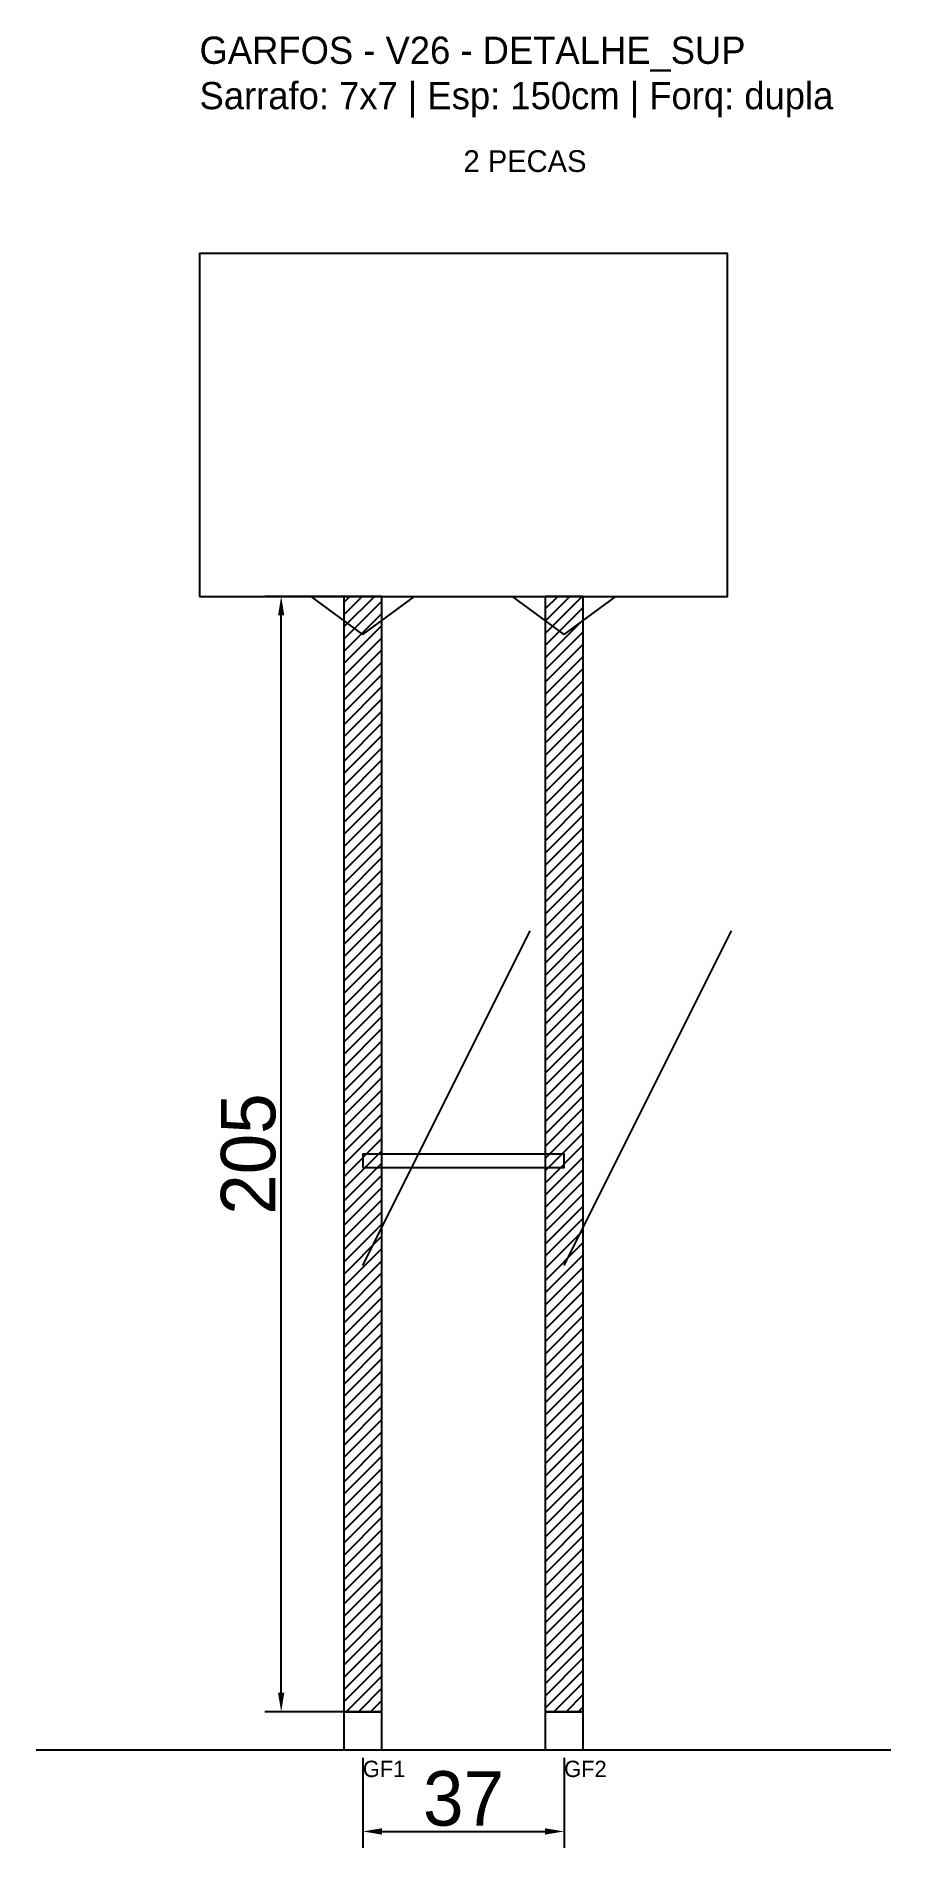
# Model space of a CAD drawing. Header units: metres. Extents: x -30 to 127, y -25 to 308.
import ezdxf

# ---------------------------------------------------------------- set-up
doc = ezdxf.new("R2010")
doc.units = ezdxf.units.M
for name, color, linetype in [('BARRA_ANCORAGEM', 1, 'Continuous'), ('COTA', 241, 'Continuous'), ('GARFOS OK', 3, 'Continuous'), ('NOME DA VIGA', 6, 'Continuous'), ('SARR_7x7', 40, 'Continuous'), ('TIRAS REESCORAMENTO', 252, 'Continuous'), ('VIGAS', 3, 'Continuous')]:
    doc.layers.add(name, color=color, linetype=linetype)
doc.dimstyles.new('EZ DXF', dxfattribs={"dimtxt": 10, "dimasz": 3.5, "dimexe": 3, "dimexo": 1.5, "dimgap": 1, "dimtad": 1, "dimdec": 1, "dimdsep": 46, "dimcen": 2.5, "dimazin": 3, "dimtfac": 1, "dimtmove": 0, "dimatfit": 3})

msp = doc.modelspace()

# ---------------------------------------------------------------- hatches: boundary and pattern name
at = {"layer": 'COTA'}
h = msp.add_hatch(dxfattribs=at)
h.set_pattern_fill('ANSI31', scale=0.5)
h.paths.add_polyline_path([(26.5, 0), (33.5, 0), (33.5, 205), (26.5, 205)])
h = msp.add_hatch(dxfattribs=at)
h.set_pattern_fill('ANSI31', scale=0.5)
h.paths.add_polyline_path([(63.5, 0), (70.5, 0), (70.5, 205), (63.5, 205)])

# ---------------------------------------------------------------- linework, layer by layer
at = {"layer": 'BARRA_ANCORAGEM'}
for p, q in [((30, 82), (60.75, 143.5)), ((67, 82), (97.75, 143.5))]:
    msp.add_line(p, q, dxfattribs=at)
at = {"layer": 'GARFOS OK'}
for p, q in [((30, 198), (20.5, 205)), ((20.5, 205), (39.5, 205)), ((30, 198), (39.5, 205)), ((67, 198), (57.5, 205)), ((57.5, 205), (76.5, 205)), ((67, 198), (76.5, 205))]:
    msp.add_line(p, q, dxfattribs=at)
at = {"layer": 'GARFOS OK', "linetype": 'CONTINUOUS'}
msp.add_line((-30, -7), (127, -7), dxfattribs=at)
at = {"layer": 'GARFOS OK'}
for points in [[(26.5, 0), (33.5, 0), (33.5, 205), (26.5, 205), (26.5, 0)], [(63.5, 0), (70.5, 0), (70.5, 205), (63.5, 205), (63.5, 0)]]:
    msp.add_lwpolyline(points, dxfattribs=at)
at = {"layer": 'SARR_7x7'}
for points in [[(26.5, -7), (33.5, -7), (33.5, 0), (26.5, 0), (26.5, -7)], [(63.5, -7), (70.5, -7), (70.5, 0), (63.5, 0), (63.5, -7)]]:
    msp.add_lwpolyline(points, dxfattribs=at)
at = {"layer": 'TIRAS REESCORAMENTO'}
msp.add_lwpolyline([(30, 100), (67, 100), (67, 102.5), (30, 102.5), (30, 100)], dxfattribs=at)
at = {"layer": 'VIGAS'}
msp.add_lwpolyline([(0, 205), (97, 205), (97, 268), (0, 268), (0, 205)], dxfattribs=at)

# ---------------------------------------------------------------- texts
at = {"layer": 'NOME DA VIGA'}
for s, height, p in [('2 PECAS', 4, (48.5, 283)), ('GF1', 3, (30, -12)), ('GF2', 3, (67, -12))]:
    msp.add_text(s, height=height, dxfattribs=at).set_placement(p)
at = {"layer": 'NOME DA VIGA', "insert": (0, 293), "char_height": 5, "attachment_point": 7}
msp.add_mtext('GARFOS - V26 - DETALHE_SUP\\PSarrafo: 7x7 | Esp: 150cm | Forq: dupla', dxfattribs=at)

# ---------------------------------------------------------------- dimensions: what is measured, and where the dimension line sits
at = {"layer": 'COTA'}
msp.add_linear_dim(base=(15, 0), p1=(30, 0), p2=(30, 205), angle=90, dimstyle='EZ DXF', dxfattribs=at).render()
msp.add_linear_dim(base=(30, -22), p1=(30, -7), p2=(67, -7), dimstyle='EZ DXF', dxfattribs=at).render()

doc.saveas('drawing.dxf')
